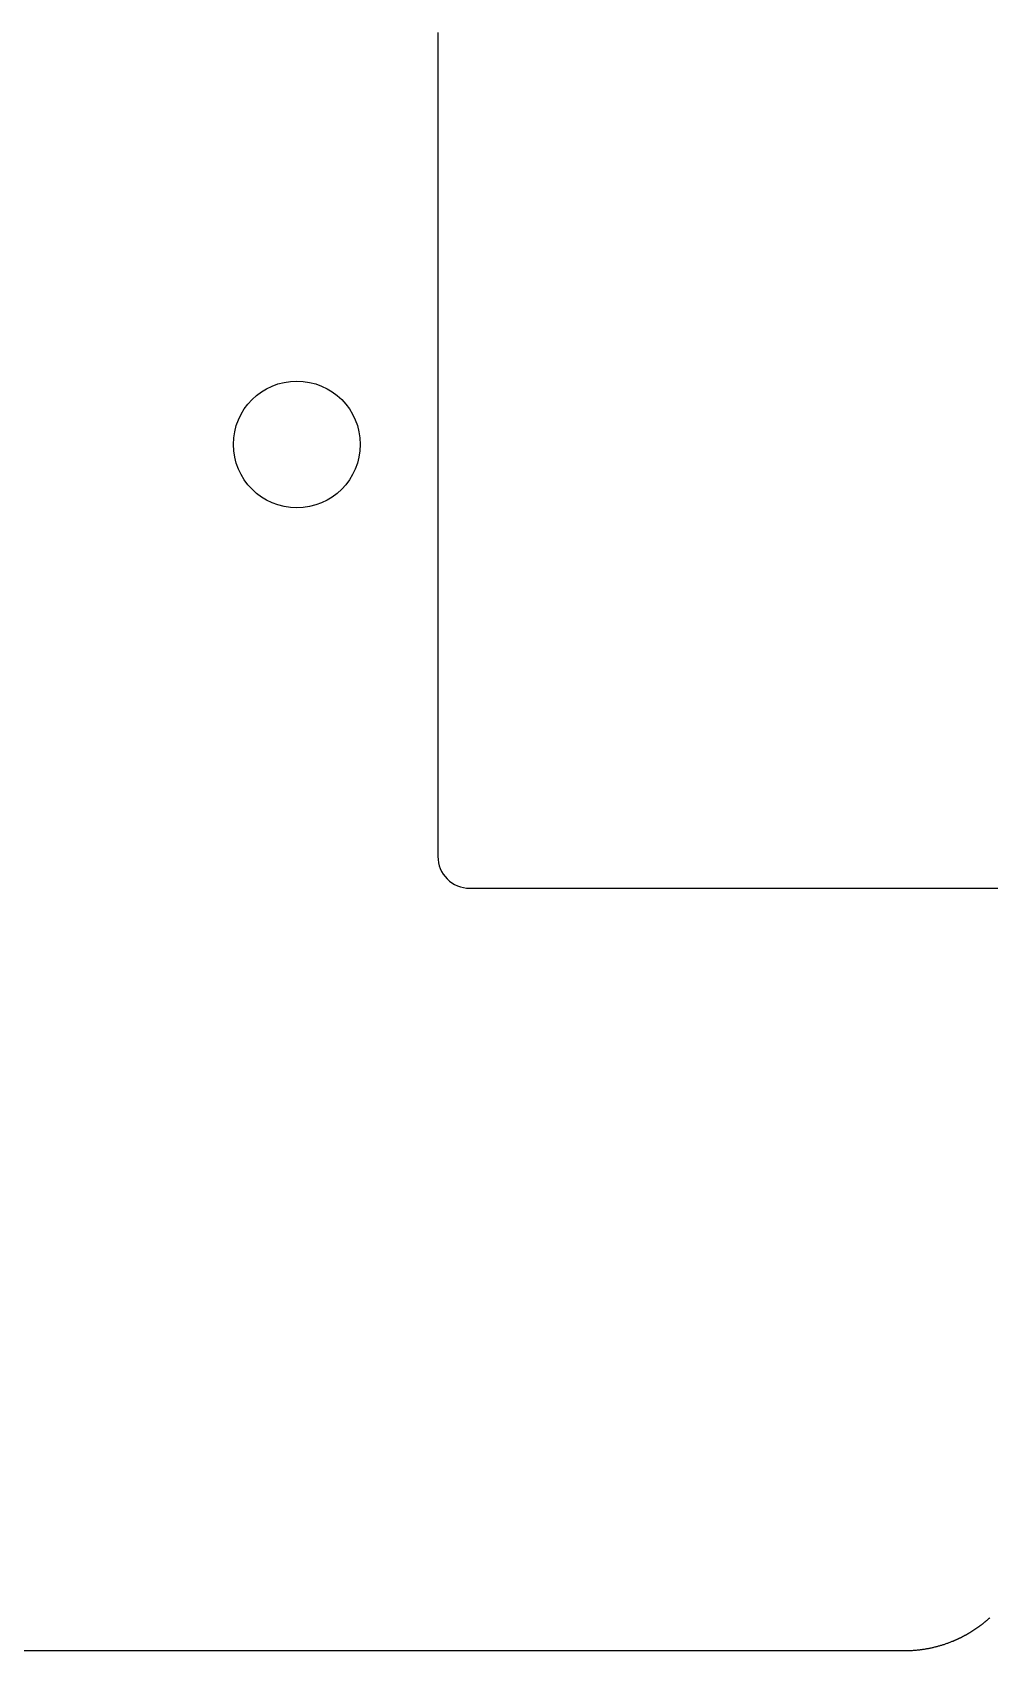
# Model space of a CAD drawing. Header units: millimetres. Extents: x -10 to 277, y -95 to 18.
# Drawn here: x 200.62 to 215.72, y -95.23 to -69.7 of the extents above; entities that cross this region are included whole.
import ezdxf

# ---------------------------------------------------------------- set-up
doc = ezdxf.new("R2010")
doc.units = ezdxf.units.MM
doc.header["$MEASUREMENT"] = 0
doc.layers.add('Edge.Cuts', color=53, linetype='CONTINUOUS')

msp = doc.modelspace()

# ---------------------------------------------------------------- linework, layer by layer
at = {"layer": 'Edge.Cuts', "linetype": 'Continuous'}
for p, q in [((207.0125, -69.7), (207.0125, -82.7)), ((207.5125, -83.2), (221.1125, -83.2)), ((215.377234, -94.95675), (215.382702, -94.953572)), ((215.382702, -94.953572), (215.388161, -94.950376)), ((215.388161, -94.950376), (215.393609, -94.947164)), ((215.393609, -94.947164), (215.399047, -94.943934)), ((215.399047, -94.943934), (215.404475, -94.940687)), ((215.404475, -94.940687), (215.409893, -94.937423)), ((215.409893, -94.937423), (215.415299, -94.934142)), ((215.415299, -94.934142), (215.420696, -94.930843)), ((215.420696, -94.930843), (215.426082, -94.927528)), ((215.426082, -94.927528), (215.431458, -94.924195)), ((215.431458, -94.924195), (215.436823, -94.920846)), ((215.436823, -94.920846), (215.442178, -94.91748)), ((215.442178, -94.91748), (215.447521, -94.914097)), ((215.447521, -94.914097), (215.452854, -94.910696)), ((215.452854, -94.910696), (215.458176, -94.90728)), ((215.458176, -94.90728), (215.463487, -94.903846)), ((215.463487, -94.903846), (215.468787, -94.900396)), ((215.468787, -94.900396), (215.474077, -94.896928)), ((215.474077, -94.896928), (215.479355, -94.893444)), ((215.479355, -94.893444), (215.484623, -94.889944)), ((215.484623, -94.889944), (215.489879, -94.886427)), ((215.489879, -94.886427), (215.495124, -94.882893)), ((215.495124, -94.882893), (215.500357, -94.879343)), ((215.500357, -94.879343), (215.50558, -94.875775)), ((215.50558, -94.875775), (215.510791, -94.872192)), ((215.510791, -94.872192), (215.515991, -94.868592)), ((215.515991, -94.868592), (215.521179, -94.864976)), ((215.521179, -94.864976), (215.526356, -94.861343)), ((215.526356, -94.861343), (215.531521, -94.857695)), ((215.531521, -94.857695), (215.536676, -94.854029)), ((215.536676, -94.854029), (215.541817, -94.850348)), ((215.541817, -94.850348), (215.546948, -94.84665)), ((215.546948, -94.84665), (215.552067, -94.842936)), ((215.552067, -94.842936), (215.557174, -94.839205)), ((215.557174, -94.839205), (215.562269, -94.835459)), ((215.562269, -94.835459), (215.567353, -94.831696)), ((215.567353, -94.831696), (215.572424, -94.827918)), ((215.572424, -94.827918), (215.577484, -94.824123)), ((215.577484, -94.824123), (215.582531, -94.820313)), ((215.582531, -94.820313), (215.587566, -94.816486)), ((215.587566, -94.816486), (215.592589, -94.812644)), ((215.592589, -94.812644), (215.597601, -94.808785)), ((215.597601, -94.808785), (215.602599, -94.804911)), ((215.602599, -94.804911), (215.607586, -94.801021)), ((215.607586, -94.801021), (215.61256, -94.797115)), ((215.61256, -94.797115), (215.617523, -94.793193)), ((215.617523, -94.793193), (215.622472, -94.789256)), ((215.622472, -94.789256), (215.62741, -94.785303)), ((215.62741, -94.785303), (215.632334, -94.781335)), ((215.632334, -94.781335), (215.637247, -94.77735)), ((215.637247, -94.77735), (215.642146, -94.773351)), ((215.642146, -94.773351), (215.647034, -94.769335)), ((215.647034, -94.769335), (215.651907, -94.765304)), ((215.651907, -94.765304), (215.65677, -94.761258)), ((215.65677, -94.761258), (215.661618, -94.757196)), ((215.661618, -94.757196), (215.666455, -94.753119)), ((215.666455, -94.753119), (215.671278, -94.749027)), ((215.671278, -94.749027), (215.676089, -94.744918)), ((215.676089, -94.744918), (215.680886, -94.740796)), ((215.680886, -94.740796), (215.685671, -94.736657)), ((215.685671, -94.736657), (215.690442, -94.732504)), ((215.690442, -94.732504), (215.695201, -94.728335)), ((215.695201, -94.728335), (215.699946, -94.724151)), ((215.699946, -94.724151), (215.704678, -94.719952)), ((215.704678, -94.719952), (215.709397, -94.715738)), ((215.709397, -94.715738), (215.714104, -94.711509)), ((215.714104, -94.711509), (215.718796, -94.707265)), ((214.602157, -95.213064), (214.614714, -95.211589)), ((214.614714, -95.211589), (214.627261, -95.210034)), ((214.627261, -95.210034), (214.639798, -95.2084)), ((214.639798, -95.2084), (214.652325, -95.206686)), ((214.652325, -95.206686), (214.66484, -95.204894)), ((214.66484, -95.204894), (214.677344, -95.203022)), ((214.677344, -95.203022), (214.689836, -95.201071)), ((214.689836, -95.201071), (214.702315, -95.199041)), ((214.702315, -95.199041), (214.714781, -95.196933)), ((214.714781, -95.196933), (214.727234, -95.194745)), ((214.727234, -95.194745), (214.739673, -95.192479)), ((214.739673, -95.192479), (214.752098, -95.190134)), ((214.752098, -95.190134), (214.764507, -95.18771)), ((214.764507, -95.18771), (214.776902, -95.185208)), ((214.776902, -95.185208), (214.78928, -95.182628)), ((214.78928, -95.182628), (214.801642, -95.179969)), ((214.801642, -95.179969), (214.813988, -95.177232)), ((214.813988, -95.177232), (214.826316, -95.174417)), ((214.826316, -95.174417), (214.838626, -95.171524)), ((214.838626, -95.171524), (214.850918, -95.168553)), ((214.850918, -95.168553), (214.863191, -95.165505)), ((214.863191, -95.165505), (214.875446, -95.162379)), ((214.875446, -95.162379), (214.88768, -95.159175)), ((214.88768, -95.159175), (214.899894, -95.155894)), ((214.899894, -95.155894), (214.912087, -95.152535)), ((214.912087, -95.152535), (214.924259, -95.1491)), ((214.924259, -95.1491), (214.93641, -95.145587)), ((214.93641, -95.145587), (214.948538, -95.141998)), ((214.948538, -95.141998), (214.960644, -95.138332)), ((214.960644, -95.138332), (214.972726, -95.13459)), ((214.972726, -95.13459), (214.984785, -95.130771)), ((214.984785, -95.130771), (214.996819, -95.126875)), ((214.996819, -95.126875), (215.008829, -95.122904)), ((215.008829, -95.122904), (215.020814, -95.118857)), ((215.020814, -95.118857), (215.032773, -95.114734)), ((215.032773, -95.114734), (215.044706, -95.110535)), ((215.044706, -95.110535), (215.056613, -95.106261)), ((215.056613, -95.106261), (215.068492, -95.101912)), ((215.068492, -95.101912), (215.080344, -95.097487)), ((215.080344, -95.097487), (215.092167, -95.092988)), ((215.092167, -95.092988), (215.103962, -95.088414)), ((215.103962, -95.088414), (215.115728, -95.083765)), ((215.115728, -95.083765), (215.127465, -95.079042)), ((215.127465, -95.079042), (215.139171, -95.074245)), ((215.139171, -95.074245), (215.145013, -95.071819)), ((215.145013, -95.071819), (215.150847, -95.069374)), ((215.150847, -95.069374), (215.156674, -95.066911)), ((215.156674, -95.066911), (215.162492, -95.064429)), ((215.162492, -95.064429), (215.168303, -95.061929)), ((215.168303, -95.061929), (215.174106, -95.059411)), ((215.174106, -95.059411), (215.179901, -95.056874)), ((215.179901, -95.056874), (215.185688, -95.054319)), ((215.185688, -95.054319), (215.191466, -95.051746)), ((215.191466, -95.051746), (215.197237, -95.049154)), ((215.197237, -95.049154), (215.202999, -95.046544)), ((215.202999, -95.046544), (215.208753, -95.043916)), ((215.208753, -95.043916), (215.214499, -95.04127)), ((215.214499, -95.04127), (215.220236, -95.038606)), ((215.220236, -95.038606), (215.225965, -95.035923)), ((215.225965, -95.035923), (215.231685, -95.033223)), ((215.231685, -95.033223), (215.237397, -95.030504)), ((215.237397, -95.030504), (215.2431, -95.027767)), ((215.2431, -95.027767), (215.248794, -95.025013)), ((215.248794, -95.025013), (215.25448, -95.02224)), ((215.25448, -95.02224), (215.260157, -95.01945)), ((215.260157, -95.01945), (215.265825, -95.016641)), ((215.265825, -95.016641), (215.271484, -95.013815)), ((215.271484, -95.013815), (215.277134, -95.01097)), ((215.277134, -95.01097), (215.282775, -95.008108)), ((215.282775, -95.008108), (215.288407, -95.005228)), ((215.288407, -95.005228), (215.29403, -95.00233)), ((215.29403, -95.00233), (215.299643, -94.999415)), ((215.299643, -94.999415), (215.305247, -94.996482)), ((215.305247, -94.996482), (215.310843, -94.99353)), ((215.310843, -94.99353), (215.316428, -94.990562)), ((215.316428, -94.990562), (215.322004, -94.987576)), ((215.322004, -94.987576), (215.327571, -94.984572)), ((215.327571, -94.984572), (215.333128, -94.98155)), ((215.333128, -94.98155), (215.338675, -94.978512)), ((215.338675, -94.978512), (215.344213, -94.975455)), ((215.344213, -94.975455), (215.349741, -94.972381)), ((215.349741, -94.972381), (215.35526, -94.96929)), ((215.35526, -94.96929), (215.360768, -94.966181)), ((215.360768, -94.966181), (215.366267, -94.963055)), ((215.366267, -94.963055), (215.371755, -94.959911)), ((215.371755, -94.959911), (215.377234, -94.95675)), ((52.325, -95.226), (214.375, -95.226)), ((214.375, -95.226), (214.387654, -95.22596)), ((214.387654, -95.22596), (214.400306, -95.22584)), ((214.400306, -95.22584), (214.412956, -95.22564)), ((214.412956, -95.22564), (214.425603, -95.22536)), ((214.425603, -95.22536), (214.438248, -95.225001)), ((214.438248, -95.225001), (214.450889, -95.224561)), ((214.450889, -95.224561), (214.463526, -95.224042)), ((214.463526, -95.224042), (214.476159, -95.223442)), ((214.476159, -95.223442), (214.488787, -95.222763)), ((214.488787, -95.222763), (214.50141, -95.222004)), ((214.50141, -95.222004), (214.514028, -95.221166)), ((214.514028, -95.221166), (214.52664, -95.220247)), ((214.52664, -95.220247), (214.539245, -95.219249)), ((214.539245, -95.219249), (214.551843, -95.218171)), ((214.551843, -95.218171), (214.564434, -95.217014)), ((214.564434, -95.217014), (214.577017, -95.215777)), ((214.577017, -95.215777), (214.589592, -95.21446)), ((214.589592, -95.21446), (214.602157, -95.213064))]:
    msp.add_line(p, q, dxfattribs=at)
at = {"layer": 'Edge.Cuts'}
msp.add_circle((204.7875, -76.2), 1, dxfattribs=at)
msp.add_arc((207.512522, -82.700041), 0.499959, 179.9953019, 269.9974788, dxfattribs=at)

doc.saveas('drawing.dxf')
